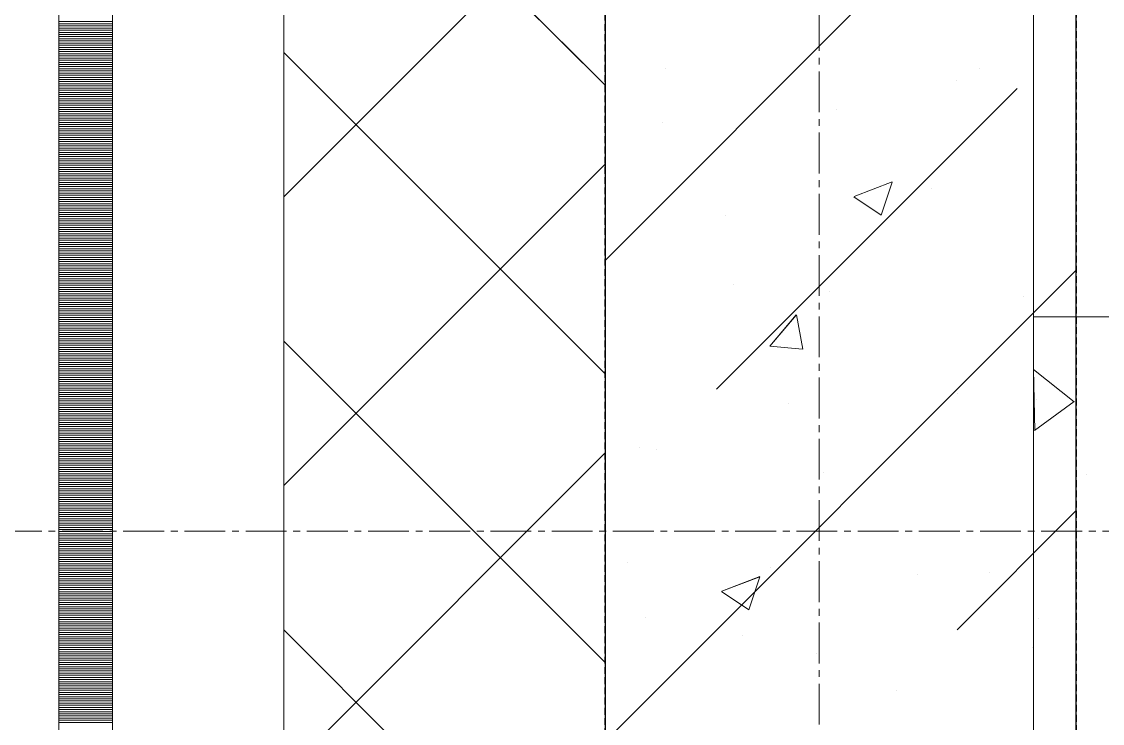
# Model space of a CAD drawing. Header units: millimetres. Extents: x 470010 to 1231400, y -134005 to 421770.
# Drawn here: x 672501 to 673006, y -39101 to -38773 of the extents above; entities that cross this region are included whole.
import ezdxf
from ezdxf.enums import TextEntityAlignment as Align

# ---------------------------------------------------------------- set-up
doc = ezdxf.new("R2010")
doc.units = ezdxf.units.MM
for name, pattern in [('CENTER2', [28.575, 19.05, -3.175, 3.175, -3.175]), ('DASHED', [19.05, 12.7, -6.35]), ('HIDDEN2', [4.7625, 3.175, -1.5875])]:
    doc.linetypes.add(name, pattern=pattern)
doc.layers.get('Defpoints').update_dxf_attribs({"color": 140})
doc.layers.add('АР_Делит', color=120, linetype='Continuous', lineweight=0, plot=False)
for name, color, linetype, lineweight in [('АР_Колонны', 70, 'Continuous', 30), ('АР_Стены ЖБ', 7, 'Continuous', 35), ('АР_Стены ПЕНОблок', 52, 'Continuous', 20), ('АР_Тонкая', 254, 'Continuous', 5), ('АР_Утеплитель', 31, 'Continuous', 0), ('АР_Штриховка', 8, 'Continuous', 0)]:
    doc.layers.add(name, color=color, linetype=linetype, lineweight=lineweight)
doc.layers.add('РД_Оси_100', color=7, linetype='Continuous', lineweight=0, true_color=0x525252)
doc.styles.add('style1', font='ARIALN.TTF')

# ---------------------------------------------------------------- blocks, each defined once
blk = doc.blocks.new('СОШ_2200_АР_ОСИ_М100_28.05.24')
at = {"layer": 'АР_Делит', "color": 251, "linetype": 'DASHED', "true_color": 0x636466}
blk.add_lwpolyline([(114955, 135155), (114955, -355), (93595.036, -355), (93595.036, 13855), (94145, 13855), (94145, 68320), (66055, 68320), (66055, 13857.73), (83455, 13857.73), (83455, -355), (45245, -355), (45245, 13145), (44695, 13145), (44695, 26755), (45245, 26755), (45245, 68320), (20455, 68320), (20455, 26755), (27955, 26755), (27955, 13145), (-355, 13145), (-355, 100855)], dxfattribs=at)
at = {"layer": 'РД_Оси_100', "color": 251, "linetype": 'CENTER2', "true_color": 0x636466}
for p, q in [((0, -6155), (0, 139938.679)), ((29555, 54600), (-5954.958, 54600))]:
    blk.add_line(p, q, dxfattribs=at)
blk = doc.blocks.new('A$C9108343f')
at = {"layer": 'АР_Колонны', "color": 18, "linetype": 'HIDDEN2', "lineweight": 25, "true_color": 0x000000}
for p, q in [((7054.96, 60755), (7054.96, 61955)), ((7274.96, 61955), (7274.96, 60755))]:
    blk.add_line(p, q, dxfattribs=at)
at = {"layer": 'АР_Колонны', "color": 18, "linetype": 'Continuous', "lineweight": 15, "true_color": 0x000000}
for p, q in [((7054.96, 61955), (7054.96, 60755)), ((7054.96, 61955), (7054.96, 60755)), ((7274.96, 60755), (7274.96, 61955)), ((7274.96, 60755), (7274.96, 61955))]:
    blk.add_line(p, q, dxfattribs=at)
at = {"layer": 'АР_Стены ЖБ', "color": 18, "linetype": 'Continuous', "lineweight": 30, "true_color": 0x000000}
for p, q in [((7054.96, 61955), (7054.96, 60755)), ((7274.96, 60755), (7274.96, 61955))]:
    blk.add_line(p, q, dxfattribs=at)
at = {"layer": 'АР_Стены ПЕНОблок', "color": 18, "linetype": 'Continuous', "lineweight": 20, "true_color": 0x000000}
for p, q in [((7054.96, 97555), (7054.96, 21355)), ((7254.96, 21355), (7254.96, 97555)), ((7254.96, 61455), (7254.96, 61255)), ((14844.96, 61455), (7254.96, 61455))]:
    blk.add_line(p, q, dxfattribs=at)
at = {"layer": 'АР_Тонкая', "color": 18, "linetype": 'Continuous', "lineweight": 5, "true_color": 0x000000}
for p, q in [((6799.96, 97555), (6799.96, 21355)), ((6824.96, 97555), (6824.96, 21355)), ((6824.96, 21355), (6824.96, 97555)), ((6904.96, 21355), (6904.96, 97555))]:
    blk.add_line(p, q, dxfattribs=at)
at = {"layer": 'АР_Утеплитель', "color": 18, "linetype": 'Continuous', "lineweight": 0, "true_color": 0x000000}
for p, q in [((6904.96, 97555), (6904.96, 21355)), ((7054.96, 21355), (7054.96, 97555))]:
    blk.add_line(p, q, dxfattribs=at)
at = {"layer": 'АР_Штриховка', "color": 18, "linetype": 'Continuous', "lineweight": 0, "true_color": 0x000000}
for p, q in [((7054.96, 61563.07), (6904.96, 61713.07)), ((6904.96, 61510.94), (7054.96, 61660.94)), ((6799.96, 61592.75), (6824.96, 61592.75)), ((6799.96, 61591.75), (6824.96, 61591.75)), ((6799.96, 61590.75), (6824.96, 61590.75)), ((6799.96, 61589.75), (6824.96, 61589.75)), ((6799.96, 61588.75), (6824.96, 61588.75)), ((6799.96, 61587.75), (6824.96, 61587.75)), ((6799.96, 61586.75), (6824.96, 61586.75)), ((6799.96, 61585.75), (6824.96, 61585.75)), ((6799.96, 61584.75), (6824.96, 61584.75)), ((6799.96, 61583.75), (6824.96, 61583.75)), ((6799.96, 61582.75), (6824.96, 61582.75)), ((6799.96, 61581.75), (6824.96, 61581.75)), ((6799.96, 61580.75), (6824.96, 61580.75)), ((6799.96, 61579.75), (6824.96, 61579.75)), ((6799.96, 61578.75), (6824.96, 61578.75)), ((6799.96, 61577.75), (6824.96, 61577.75)), ((6799.96, 61576.75), (6824.96, 61576.75)), ((6799.96, 61575.75), (6824.96, 61575.75)), ((7054.96, 61428.37), (6904.96, 61578.37)), ((6799.96, 61574.75), (6824.96, 61574.75)), ((6799.96, 61573.75), (6824.96, 61573.75)), ((6799.96, 61572.75), (6824.96, 61572.75)), ((6799.96, 61571.75), (6824.96, 61571.75)), ((6799.96, 61570.75), (6824.96, 61570.75)), ((7083.36, 61570.97), (7083.36, 61570.97)), ((7229.84, 61571), (7229.84, 61571)), ((6799.96, 61569.75), (6824.96, 61569.75)), ((6799.96, 61568.75), (6824.96, 61568.75)), ((6799.96, 61567.75), (6824.96, 61567.75)), ((6799.96, 61566.75), (6824.96, 61566.75)), ((6799.96, 61565.75), (6824.96, 61565.75)), ((7218.95, 61565.24), (7218.95, 61565.24)), ((6799.96, 61564.75), (6824.96, 61564.75)), ((6799.96, 61563.75), (6824.96, 61563.75)), ((6799.96, 61562.75), (6824.96, 61562.75)), ((6799.96, 61561.75), (6824.96, 61561.75)), ((6799.96, 61560.75), (6824.96, 61560.75)), ((6799.96, 61559.75), (6824.96, 61559.75)), ((6799.96, 61558.75), (6824.96, 61558.75)), ((6799.96, 61557.75), (6824.96, 61557.75)), ((6799.96, 61556.75), (6824.96, 61556.75)), ((6799.96, 61555.75), (6824.96, 61555.75)), ((6799.96, 61554.75), (6824.96, 61554.75)), ((6799.96, 61553.75), (6824.96, 61553.75)), ((6799.96, 61552.75), (6824.96, 61552.75)), ((6799.96, 61551.75), (6824.96, 61551.75)), ((6799.96, 61550.75), (6824.96, 61550.75)), ((7163.07, 61551.57), (7163.07, 61551.57)), ((6799.96, 61549.75), (6824.96, 61549.75)), ((6799.96, 61548.75), (6824.96, 61548.75)), ((6799.96, 61547.75), (6824.96, 61547.75)), ((6799.96, 61546.75), (6824.96, 61546.75)), ((6799.96, 61545.75), (6824.96, 61545.75)), ((7081.71, 61545.57), (7081.71, 61545.57)), ((6799.96, 61544.75), (6824.96, 61544.75)), ((6799.96, 61543.75), (6824.96, 61543.75)), ((6799.96, 61542.75), (6824.96, 61542.75)), ((6799.96, 61541.75), (6824.96, 61541.75)), ((6799.96, 61540.75), (6824.96, 61540.75)), ((6799.96, 61539.75), (6824.96, 61539.75)), ((6799.96, 61538.75), (6824.96, 61538.75)), ((6799.96, 61537.75), (6824.96, 61537.75)), ((6799.96, 61536.75), (6824.96, 61536.75)), ((6799.96, 61535.75), (6824.96, 61535.75)), ((6799.96, 61534.75), (6824.96, 61534.75)), ((6799.96, 61533.75), (6824.96, 61533.75)), ((6799.96, 61532.75), (6824.96, 61532.75)), ((6799.96, 61531.75), (6824.96, 61531.75)), ((6799.96, 61530.75), (6824.96, 61530.75)), ((6799.96, 61529.75), (6824.96, 61529.75)), ((6799.96, 61528.75), (6824.96, 61528.75)), ((6799.96, 61527.75), (6824.96, 61527.75)), ((6799.96, 61526.75), (6824.96, 61526.75)), ((6799.96, 61525.75), (6824.96, 61525.75)), ((6904.96, 61376.23), (7054.96, 61526.23)), ((6799.96, 61524.75), (6824.96, 61524.75)), ((6799.96, 61523.75), (6824.96, 61523.75)), ((6799.96, 61522.75), (6824.96, 61522.75)), ((6799.96, 61521.75), (6824.96, 61521.75)), ((6799.96, 61520.75), (6824.96, 61520.75)), ((6799.96, 61519.75), (6824.96, 61519.75)), ((6799.96, 61518.75), (6824.96, 61518.75)), ((6799.96, 61517.75), (6824.96, 61517.75)), ((6799.96, 61516.75), (6824.96, 61516.75)), ((6799.96, 61515.75), (6824.96, 61515.75)), ((7171.26, 61511.11), (7189.05, 61517.94)), ((7183.85, 61502.44), (7189, 61517.79)), ((7207.56, 61514.89), (7207.56, 61514.89)), ((6799.96, 61514.75), (6824.96, 61514.75)), ((6799.96, 61513.75), (6824.96, 61513.75)), ((6799.96, 61512.75), (6824.96, 61512.75)), ((6799.96, 61511.75), (6824.96, 61511.75)), ((6799.96, 61510.75), (6824.96, 61510.75)), ((6799.96, 61509.75), (6824.96, 61509.75)), ((7171.2, 61510.96), (7183.83, 61502.44)), ((6799.96, 61508.75), (6824.96, 61508.75)), ((6799.96, 61507.75), (6824.96, 61507.75)), ((6799.96, 61506.75), (6824.96, 61506.75)), ((6799.96, 61505.75), (6824.96, 61505.75)), ((6799.96, 61504.75), (6824.96, 61504.75)), ((6799.96, 61503.75), (6824.96, 61503.75)), ((6799.96, 61502.75), (6824.96, 61502.75)), ((6799.96, 61501.75), (6824.96, 61501.75)), ((6799.96, 61500.75), (6824.96, 61500.75)), ((6799.96, 61499.75), (6824.96, 61499.75)), ((7111.36, 61502.22), (7111.36, 61502.22)), ((6799.96, 61498.75), (6824.96, 61498.75)), ((6799.96, 61497.75), (6824.96, 61497.75)), ((6799.96, 61496.75), (6824.96, 61496.75)), ((6799.96, 61495.75), (6824.96, 61495.75)), ((6799.96, 61494.75), (6824.96, 61494.75)), ((6799.96, 61493.75), (6824.96, 61493.75)), ((6799.96, 61492.75), (6824.96, 61492.75)), ((6799.96, 61491.75), (6824.96, 61491.75)), ((6799.96, 61490.75), (6824.96, 61490.75)), ((6799.96, 61489.75), (6824.96, 61489.75)), ((6799.96, 61488.75), (6824.96, 61488.75)), ((6799.96, 61487.75), (6824.96, 61487.75)), ((6799.96, 61486.75), (6824.96, 61486.75)), ((6799.96, 61485.75), (6824.96, 61485.75)), ((6799.96, 61484.75), (6824.96, 61484.75)), ((6799.96, 61483.75), (6824.96, 61483.75)), ((6799.96, 61482.75), (6824.96, 61482.75)), ((6799.96, 61481.75), (6824.96, 61481.75)), ((6799.96, 61480.75), (6824.96, 61480.75)), ((6799.96, 61479.75), (6824.96, 61479.75)), ((6799.96, 61478.75), (6824.96, 61478.75)), ((6799.96, 61477.75), (6824.96, 61477.75)), ((6799.96, 61476.75), (6824.96, 61476.75)), ((6799.96, 61475.75), (6824.96, 61475.75)), ((6799.96, 61474.75), (6824.96, 61474.75)), ((6799.96, 61473.75), (6824.96, 61473.75)), ((6799.96, 61472.75), (6824.96, 61472.75)), ((6799.96, 61471.75), (6824.96, 61471.75)), ((6799.96, 61470.75), (6824.96, 61470.75)), ((6799.96, 61469.75), (6824.96, 61469.75)), ((7114.86, 61470.25), (7114.86, 61470.25)), ((6799.96, 61468.75), (6824.96, 61468.75)), ((6799.96, 61467.75), (6824.96, 61467.75)), ((6799.96, 61466.75), (6824.96, 61466.75)), ((6799.96, 61465.75), (6824.96, 61465.75)), ((6799.96, 61464.75), (6824.96, 61464.75)), ((7159.98, 61467.02), (7159.98, 61467.02)), ((7250.45, 61464.52), (7250.45, 61464.52)), ((6799.96, 61463.75), (6824.96, 61463.75)), ((6799.96, 61462.75), (6824.96, 61462.75)), ((6799.96, 61461.75), (6824.96, 61461.75)), ((6799.96, 61460.75), (6824.96, 61460.75)), ((6799.96, 61459.75), (6824.96, 61459.75)), ((6799.96, 61458.75), (6824.96, 61458.75)), ((6799.96, 61457.75), (6824.96, 61457.75)), ((6799.96, 61456.75), (6824.96, 61456.75)), ((6799.96, 61455.75), (6824.96, 61455.75)), ((6799.96, 61454.75), (6824.96, 61454.75)), ((7131.95, 61441.26), (7144.2, 61455.85)), ((7147.35, 61439.97), (7144.42, 61455.89)), ((6799.96, 61453.75), (6824.96, 61453.75)), ((6799.96, 61452.75), (6824.96, 61452.75)), ((6799.96, 61451.75), (6824.96, 61451.75)), ((6799.96, 61450.75), (6824.96, 61450.75)), ((6799.96, 61449.75), (6824.96, 61449.75)), ((6799.96, 61448.75), (6824.96, 61448.75)), ((6799.96, 61447.75), (6824.96, 61447.75)), ((6799.96, 61446.75), (6824.96, 61446.75)), ((6799.96, 61445.75), (6824.96, 61445.75)), ((6799.96, 61444.75), (6824.96, 61444.75)), ((6799.96, 61443.75), (6824.96, 61443.75)), ((6799.96, 61442.75), (6824.96, 61442.75)), ((6799.96, 61441.75), (6824.96, 61441.75)), ((6799.96, 61440.75), (6824.96, 61440.75)), ((6799.96, 61439.75), (6824.96, 61439.75)), ((7054.96, 61293.67), (6904.96, 61443.67)), ((7131.95, 61441.26), (7147.13, 61439.93)), ((6799.96, 61438.75), (6824.96, 61438.75)), ((6799.96, 61437.75), (6824.96, 61437.75)), ((6799.96, 61436.75), (6824.96, 61436.75)), ((6799.96, 61435.75), (6824.96, 61435.75)), ((6799.96, 61434.75), (6824.96, 61434.75)), ((6799.96, 61433.75), (6824.96, 61433.75)), ((6799.96, 61432.75), (6824.96, 61432.75)), ((6799.96, 61431.75), (6824.96, 61431.75)), ((6799.96, 61430.75), (6824.96, 61430.75)), ((6799.96, 61429.75), (6824.96, 61429.75)), ((7274.01, 61415.33), (7254.97, 61430.4)), ((7255.6, 61401.89), (7255.01, 61430.45)), ((6799.96, 61428.75), (6824.96, 61428.75)), ((6799.96, 61427.75), (6824.96, 61427.75)), ((6799.96, 61426.75), (6824.96, 61426.75)), ((6799.96, 61425.75), (6824.96, 61425.75)), ((6799.96, 61424.75), (6824.96, 61424.75)), ((6799.96, 61423.75), (6824.96, 61423.75)), ((6799.96, 61422.75), (6824.96, 61422.75)), ((6799.96, 61421.75), (6824.96, 61421.75)), ((6799.96, 61420.75), (6824.96, 61420.75)), ((6799.96, 61419.75), (6824.96, 61419.75)), ((7219.35, 61419.45), (7219.35, 61419.45)), ((6799.96, 61418.75), (6824.96, 61418.75)), ((6799.96, 61417.75), (6824.96, 61417.75)), ((6799.96, 61416.75), (6824.96, 61416.75)), ((6799.96, 61415.75), (6824.96, 61415.75)), ((6799.96, 61414.75), (6824.96, 61414.75)), ((7140.74, 61414.71), (7140.74, 61414.71)), ((7255.5, 61401.92), (7273.95, 61415.42)), ((7256.54, 61416.22), (7256.54, 61416.22)), ((6799.96, 61413.75), (6824.96, 61413.75)), ((6799.96, 61412.75), (6824.96, 61412.75)), ((6799.96, 61411.75), (6824.96, 61411.75)), ((6799.96, 61410.75), (6824.96, 61410.75)), ((6799.96, 61409.75), (6824.96, 61409.75)), ((6799.96, 61408.75), (6824.96, 61408.75)), ((6799.96, 61407.75), (6824.96, 61407.75)), ((6799.96, 61406.75), (6824.96, 61406.75)), ((6799.96, 61405.75), (6824.96, 61405.75)), ((6799.96, 61404.75), (6824.96, 61404.75)), ((6799.96, 61403.75), (6824.96, 61403.75)), ((6799.96, 61402.75), (6824.96, 61402.75)), ((6799.96, 61401.75), (6824.96, 61401.75)), ((6799.96, 61400.75), (6824.96, 61400.75)), ((6799.96, 61399.75), (6824.96, 61399.75)), ((6799.96, 61398.75), (6824.96, 61398.75)), ((6799.96, 61397.75), (6824.96, 61397.75)), ((6799.96, 61396.75), (6824.96, 61396.75)), ((6799.96, 61395.75), (6824.96, 61395.75)), ((6799.96, 61394.75), (6824.96, 61394.75)), ((6799.96, 61393.75), (6824.96, 61393.75)), ((7071.22, 61394.02), (7071.22, 61394.02)), ((6799.96, 61392.75), (6824.96, 61392.75)), ((6799.96, 61391.75), (6824.96, 61391.75)), ((6799.96, 61390.75), (6824.96, 61390.75)), ((6799.96, 61389.75), (6824.96, 61389.75)), ((6799.96, 61388.75), (6824.96, 61388.75)), ((6904.96, 61241.53), (7054.96, 61391.53)), ((6799.96, 61387.75), (6824.96, 61387.75)), ((6799.96, 61386.75), (6824.96, 61386.75)), ((6799.96, 61385.75), (6824.96, 61385.75)), ((6799.96, 61384.75), (6824.96, 61384.75)), ((6799.96, 61383.75), (6824.96, 61383.75)), ((6799.96, 61382.75), (6824.96, 61382.75)), ((6799.96, 61381.75), (6824.96, 61381.75)), ((6799.96, 61380.75), (6824.96, 61380.75)), ((6799.96, 61379.75), (6824.96, 61379.75)), ((6799.96, 61378.75), (6824.96, 61378.75)), ((7156.89, 61382.46), (7156.89, 61382.46)), ((7279.78, 61381.38), (7279.78, 61381.38)), ((6799.96, 61377.75), (6824.96, 61377.75)), ((6799.96, 61376.75), (6824.96, 61376.75)), ((6799.96, 61375.75), (6824.96, 61375.75)), ((6799.96, 61374.75), (6824.96, 61374.75)), ((6799.96, 61373.75), (6824.96, 61373.75)), ((6799.96, 61372.75), (6824.96, 61372.75)), ((6799.96, 61371.75), (6824.96, 61371.75)), ((6799.96, 61370.75), (6824.96, 61370.75)), ((6799.96, 61369.75), (6824.96, 61369.75)), ((6799.96, 61368.75), (6824.96, 61368.75)), ((6799.96, 61367.75), (6824.96, 61367.75)), ((6799.96, 61366.75), (6824.96, 61366.75)), ((6799.96, 61365.75), (6824.96, 61365.75)), ((6799.96, 61364.75), (6824.96, 61364.75)), ((6799.96, 61363.75), (6824.96, 61363.75)), ((6799.96, 61362.75), (6824.96, 61362.75)), ((6799.96, 61361.75), (6824.96, 61361.75)), ((6799.96, 61360.75), (6824.96, 61360.75)), ((6799.96, 61359.75), (6824.96, 61359.75)), ((6799.96, 61358.75), (6824.96, 61358.75)), ((6799.96, 61357.75), (6824.96, 61357.75)), ((6799.96, 61356.75), (6824.96, 61356.75)), ((6799.96, 61355.75), (6824.96, 61355.75)), ((6799.96, 61354.75), (6824.96, 61354.75)), ((6799.96, 61353.75), (6824.96, 61353.75)), ((6799.96, 61352.75), (6824.96, 61352.75)), ((6799.96, 61351.75), (6824.96, 61351.75)), ((6799.96, 61350.75), (6824.96, 61350.75)), ((6799.96, 61349.75), (6824.96, 61349.75)), ((6799.96, 61348.75), (6824.96, 61348.75)), ((6799.96, 61347.75), (6824.96, 61347.75)), ((6799.96, 61346.75), (6824.96, 61346.75)), ((6799.96, 61345.75), (6824.96, 61345.75)), ((6799.96, 61344.75), (6824.96, 61344.75)), ((6799.96, 61343.75), (6824.96, 61343.75)), ((6799.96, 61342.75), (6824.96, 61342.75)), ((6799.96, 61341.75), (6824.96, 61341.75)), ((6799.96, 61340.75), (6824.96, 61340.75)), ((6799.96, 61339.75), (6824.96, 61339.75)), ((6799.96, 61338.75), (6824.96, 61338.75)), ((7065.4, 61340.45), (7065.4, 61340.45)), ((7132.08, 61338.25), (7132.08, 61338.25)), ((6799.96, 61337.75), (6824.96, 61337.75)), ((6799.96, 61336.75), (6824.96, 61336.75)), ((6799.96, 61335.75), (6824.96, 61335.75)), ((6799.96, 61334.75), (6824.96, 61334.75)), ((6799.96, 61333.75), (6824.96, 61333.75)), ((7109.46, 61326.92), (7127.25, 61333.75)), ((7122.04, 61318.25), (7127.19, 61333.6)), ((7200.99, 61334.73), (7200.99, 61334.73)), ((7234.33, 61335.64), (7234.33, 61335.64)), ((6799.96, 61332.75), (6824.96, 61332.75)), ((6799.96, 61331.75), (6824.96, 61331.75)), ((6799.96, 61330.75), (6824.96, 61330.75)), ((6799.96, 61329.75), (6824.96, 61329.75)), ((6799.96, 61328.75), (6824.96, 61328.75)), ((6799.96, 61327.75), (6824.96, 61327.75)), ((6799.96, 61326.75), (6824.96, 61326.75)), ((6799.96, 61325.75), (6824.96, 61325.75)), ((6799.96, 61324.75), (6824.96, 61324.75)), ((6799.96, 61323.75), (6824.96, 61323.75)), ((7109.4, 61326.78), (7122.03, 61318.25)), ((6799.96, 61322.75), (6824.96, 61322.75)), ((6799.96, 61321.75), (6824.96, 61321.75)), ((6799.96, 61320.75), (6824.96, 61320.75)), ((6799.96, 61319.75), (6824.96, 61319.75)), ((6799.96, 61318.75), (6824.96, 61318.75)), ((6799.96, 61317.75), (6824.96, 61317.75)), ((6799.96, 61316.75), (6824.96, 61316.75)), ((6799.96, 61315.75), (6824.96, 61315.75)), ((6799.96, 61314.75), (6824.96, 61314.75)), ((6799.96, 61313.75), (6824.96, 61313.75)), ((7073.92, 61314.53), (7073.92, 61314.53)), ((7257.23, 61314.44), (7257.23, 61314.44)), ((6799.96, 61312.75), (6824.96, 61312.75)), ((6799.96, 61311.75), (6824.96, 61311.75)), ((6799.96, 61310.75), (6824.96, 61310.75)), ((6799.96, 61309.75), (6824.96, 61309.75)), ((6799.96, 61308.75), (6824.96, 61308.75)), ((7054.96, 61158.96), (6904.96, 61308.96)), ((6799.96, 61307.75), (6824.96, 61307.75)), ((6799.96, 61306.75), (6824.96, 61306.75)), ((6799.96, 61305.75), (6824.96, 61305.75)), ((6799.96, 61304.75), (6824.96, 61304.75)), ((6799.96, 61303.75), (6824.96, 61303.75)), ((7118.95, 61306.34), (7118.95, 61306.34)), ((6799.96, 61302.75), (6824.96, 61302.75)), ((6799.96, 61301.75), (6824.96, 61301.75)), ((6799.96, 61300.75), (6824.96, 61300.75)), ((6799.96, 61299.75), (6824.96, 61299.75)), ((6799.96, 61298.75), (6824.96, 61298.75)), ((7153.8, 61297.91), (7153.8, 61297.91)), ((7254.54, 61300.61), (7254.54, 61300.61)), ((6799.96, 61297.75), (6824.96, 61297.75)), ((6799.96, 61296.75), (6824.96, 61296.75)), ((6799.96, 61295.75), (6824.96, 61295.75)), ((6799.96, 61294.75), (6824.96, 61294.75)), ((6799.96, 61293.75), (6824.96, 61293.75)), ((6799.96, 61292.75), (6824.96, 61292.75)), ((6799.96, 61291.75), (6824.96, 61291.75)), ((6799.96, 61290.75), (6824.96, 61290.75)), ((6799.96, 61289.75), (6824.96, 61289.75)), ((6799.96, 61288.75), (6824.96, 61288.75)), ((6799.96, 61287.75), (6824.96, 61287.75)), ((6799.96, 61286.75), (6824.96, 61286.75)), ((6799.96, 61285.75), (6824.96, 61285.75)), ((6799.96, 61284.75), (6824.96, 61284.75)), ((6799.96, 61283.75), (6824.96, 61283.75)), ((6799.96, 61282.75), (6824.96, 61282.75)), ((6799.96, 61281.75), (6824.96, 61281.75)), ((6799.96, 61280.75), (6824.96, 61280.75)), ((6799.96, 61279.75), (6824.96, 61279.75)), ((6799.96, 61278.75), (6824.96, 61278.75)), ((6799.96, 61277.75), (6824.96, 61277.75)), ((6799.96, 61276.75), (6824.96, 61276.75)), ((6799.96, 61275.75), (6824.96, 61275.75)), ((6799.96, 61274.75), (6824.96, 61274.75)), ((6799.96, 61273.75), (6824.96, 61273.75)), ((6799.96, 61272.75), (6824.96, 61272.75)), ((6799.96, 61271.75), (6824.96, 61271.75)), ((6799.96, 61270.75), (6824.96, 61270.75)), ((6799.96, 61269.75), (6824.96, 61269.75)), ((6799.96, 61268.75), (6824.96, 61268.75)), ((6799.96, 61267.75), (6824.96, 61267.75)), ((6799.96, 61266.75), (6824.96, 61266.75)), ((6799.96, 61265.75), (6824.96, 61265.75))]:
    blk.add_line(p, q, dxfattribs=at)
at = {"layer": 'АР_Штриховка', "color": 18, "linetype": 'Continuous', "lineweight": 5, "true_color": 0x000000}
for p, q in [((7054.96, 61481.33), (7274.96, 61701.33)), ((7107.05, 61421.18), (7247.37, 61561.49)), ((7054.96, 61256.83), (7274.96, 61476.83)), ((7078.99, 61393.11), (7078.99, 61393.11)), ((7219.31, 61308.92), (7274.96, 61364.57)), ((7191.24, 61280.86), (7191.24, 61280.86))]:
    blk.add_line(p, q, dxfattribs=at)
at = {"layer": 'РД_Оси_100'}
blk.add_blockref('СОШ_2200_АР_ОСИ_М100_28.05.24', (7154.96, 6755), dxfattribs=at)
at = {"layer": 'Defpoints', "color": 18, "true_color": 0x000000, "style": 'style1'}
for p in [(143949.34, 316089.12), (143974.98, 281639.5), (143890.4, 273244.71), (143839.99, 264276.81), (143967.75, 254892.38), (12251.96, 104178.14), (12382.58, 96023.14)]:
    blk.add_attdef('АР-ПОМЕЩЕНИЕ:НАИМЕНОВАНИЕ', text='', height=100, dxfattribs=at).set_placement(p, align=Align.MIDDLE)
at = {"layer": 'Defpoints', "color": 18, "true_color": 0x000000, "style": 'style1', "flags": 8}
for p in [(143951.3, 279099.09), (143848.34, 269251.11), (143875.33, 260094.25), (144049.74, 250824.7), (163419.28, 238153.36), (155897.46, 237965.97), (183037.2, 237965.97), (143342.94, 237876.19)]:
    blk.add_attdef('АР-ПОМЕЩЕНИЕ:НАИМЕНОВАНИЕ', text='', height=100, dxfattribs=at).set_placement(p, align=Align.MIDDLE)

msp = doc.modelspace()

# ---------------------------------------------------------------- linework, layer by layer
at = {"layer": 'АР_Колонны', "color": 18, "linetype": 'HIDDEN2', "lineweight": 25, "true_color": 0x000000}
for p, q in [((672773.57, -39611.242), (672773.57, -38411.242)), ((672993.57, -38411.242), (672993.57, -39611.242))]:
    msp.add_line(p, q, dxfattribs=at)
at = {"layer": 'АР_Колонны', "color": 18, "linetype": 'Continuous', "lineweight": 15, "true_color": 0x000000}
for p, q in [((672773.57, -38411.242), (672773.57, -39611.242)), ((672773.57, -38411.242), (672773.57, -39611.242)), ((672993.57, -39611.242), (672993.57, -38411.242)), ((672993.57, -39611.242), (672993.57, -38411.242))]:
    msp.add_line(p, q, dxfattribs=at)
at = {"layer": 'АР_Стены ЖБ', "color": 18, "linetype": 'Continuous', "lineweight": 30, "true_color": 0x000000}
for p, q in [((672773.57, -38411.242), (672773.57, -39611.242)), ((672993.57, -39611.242), (672993.57, -38411.242))]:
    msp.add_line(p, q, dxfattribs=at)
at = {"layer": 'АР_Стены ПЕНОблок', "color": 18, "linetype": 'Continuous', "lineweight": 20, "true_color": 0x000000}
for p, q in [((672773.57, -2811.242), (672773.57, -79011.242)), ((672973.57, -79011.242), (672973.57, -2811.242)), ((672973.57, -38911.242), (672973.57, -39111.242)), ((680563.57, -38911.242), (672973.57, -38911.242))]:
    msp.add_line(p, q, dxfattribs=at)
at = {"layer": 'АР_Тонкая', "color": 18, "linetype": 'Continuous', "lineweight": 5, "true_color": 0x000000}
for p, q in [((672518.57, -2811.242), (672518.57, -79011.242)), ((672543.57, -2811.242), (672543.57, -79011.242)), ((672543.57, -79011.242), (672543.57, -2811.242)), ((672623.57, -79011.242), (672623.57, -2811.242))]:
    msp.add_line(p, q, dxfattribs=at)
at = {"layer": 'АР_Утеплитель', "color": 18, "linetype": 'Continuous', "lineweight": 0, "true_color": 0x000000}
for p, q in [((672623.57, -2811.242), (672623.57, -79011.242)), ((672773.57, -79011.242), (672773.57, -2811.242))]:
    msp.add_line(p, q, dxfattribs=at)
at = {"layer": 'АР_Штриховка', "color": 18, "linetype": 'Continuous', "lineweight": 0, "true_color": 0x000000}
for p, q in [((672773.57, -38803.167), (672623.57, -38653.167)), ((672623.57, -38855.304), (672773.57, -38705.304)), ((672518.57, -38774.492), (672543.57, -38774.492)), ((672518.57, -38775.492), (672543.57, -38775.492)), ((672518.57, -38776.492), (672543.57, -38776.492)), ((672518.57, -38777.492), (672543.57, -38777.492)), ((672518.57, -38778.492), (672543.57, -38778.492)), ((672518.57, -38779.492), (672543.57, -38779.492)), ((672518.57, -38780.492), (672543.57, -38780.492)), ((672518.57, -38781.492), (672543.57, -38781.492)), ((672518.57, -38782.492), (672543.57, -38782.492)), ((672518.57, -38783.492), (672543.57, -38783.492)), ((672518.57, -38784.492), (672543.57, -38784.492)), ((672518.57, -38785.492), (672543.57, -38785.492)), ((672518.57, -38786.492), (672543.57, -38786.492)), ((672518.57, -38787.492), (672543.57, -38787.492)), ((672518.57, -38788.492), (672543.57, -38788.492)), ((672518.57, -38789.492), (672543.57, -38789.492)), ((672518.57, -38790.492), (672543.57, -38790.492)), ((672773.57, -38937.871), (672623.57, -38787.871)), ((672518.57, -38791.492), (672543.57, -38791.492)), ((672518.57, -38792.492), (672543.57, -38792.492)), ((672518.57, -38793.492), (672543.57, -38793.492)), ((672518.57, -38794.492), (672543.57, -38794.492)), ((672518.57, -38795.492), (672543.57, -38795.492)), ((672518.57, -38796.492), (672543.57, -38796.492)), ((672518.57, -38797.492), (672543.57, -38797.492)), ((672518.57, -38798.492), (672543.57, -38798.492)), ((672518.57, -38799.492), (672543.57, -38799.492)), ((672518.57, -38800.492), (672543.57, -38800.492)), ((672518.57, -38801.492), (672543.57, -38801.492)), ((672518.57, -38802.492), (672543.57, -38802.492)), ((672518.57, -38803.492), (672543.57, -38803.492)), ((672518.57, -38804.492), (672543.57, -38804.492)), ((672518.57, -38805.492), (672543.57, -38805.492)), ((672518.57, -38806.492), (672543.57, -38806.492)), ((672518.57, -38807.492), (672543.57, -38807.492)), ((672518.57, -38808.492), (672543.57, -38808.492)), ((672518.57, -38809.492), (672543.57, -38809.492)), ((672518.57, -38810.492), (672543.57, -38810.492)), ((672518.57, -38811.492), (672543.57, -38811.492)), ((672518.57, -38812.492), (672543.57, -38812.492)), ((672518.57, -38813.492), (672543.57, -38813.492)), ((672518.57, -38814.492), (672543.57, -38814.492)), ((672518.57, -38815.492), (672543.57, -38815.492)), ((672518.57, -38816.492), (672543.57, -38816.492)), ((672518.57, -38817.492), (672543.57, -38817.492)), ((672518.57, -38818.492), (672543.57, -38818.492)), ((672518.57, -38819.492), (672543.57, -38819.492)), ((672518.57, -38820.492), (672543.57, -38820.492)), ((672518.57, -38821.492), (672543.57, -38821.492)), ((672518.57, -38822.492), (672543.57, -38822.492)), ((672518.57, -38823.492), (672543.57, -38823.492)), ((672518.57, -38824.492), (672543.57, -38824.492)), ((672518.57, -38825.492), (672543.57, -38825.492)), ((672518.57, -38826.492), (672543.57, -38826.492)), ((672518.57, -38827.492), (672543.57, -38827.492)), ((672518.57, -38828.492), (672543.57, -38828.492)), ((672518.57, -38829.492), (672543.57, -38829.492)), ((672518.57, -38830.492), (672543.57, -38830.492)), ((672518.57, -38831.492), (672543.57, -38831.492)), ((672518.57, -38832.492), (672543.57, -38832.492)), ((672518.57, -38833.492), (672543.57, -38833.492)), ((672518.57, -38834.492), (672543.57, -38834.492)), ((672518.57, -38835.492), (672543.57, -38835.492)), ((672518.57, -38836.492), (672543.57, -38836.492)), ((672518.57, -38837.492), (672543.57, -38837.492)), ((672518.57, -38838.492), (672543.57, -38838.492)), ((672518.57, -38839.492), (672543.57, -38839.492)), ((672518.57, -38840.492), (672543.57, -38840.492)), ((672518.57, -38841.492), (672543.57, -38841.492)), ((672623.57, -38990.008), (672773.57, -38840.008)), ((672518.57, -38842.492), (672543.57, -38842.492)), ((672518.57, -38843.492), (672543.57, -38843.492)), ((672518.57, -38844.492), (672543.57, -38844.492)), ((672518.57, -38845.492), (672543.57, -38845.492)), ((672518.57, -38846.492), (672543.57, -38846.492)), ((672518.57, -38847.492), (672543.57, -38847.492)), ((672518.57, -38848.492), (672543.57, -38848.492)), ((672518.57, -38849.492), (672543.57, -38849.492)), ((672518.57, -38850.492), (672543.57, -38850.492)), ((672518.57, -38851.492), (672543.57, -38851.492)), ((672889.876, -38855.133), (672907.661, -38848.306)), ((672902.459, -38863.804), (672907.609, -38848.455)), ((672518.57, -38852.492), (672543.57, -38852.492)), ((672518.57, -38853.492), (672543.57, -38853.492)), ((672518.57, -38854.492), (672543.57, -38854.492)), ((672518.57, -38855.492), (672543.57, -38855.492)), ((672518.57, -38856.492), (672543.57, -38856.492)), ((672889.811, -38855.277), (672902.445, -38863.799)), ((672518.57, -38857.492), (672543.57, -38857.492)), ((672518.57, -38858.492), (672543.57, -38858.492)), ((672518.57, -38859.492), (672543.57, -38859.492)), ((672518.57, -38860.492), (672543.57, -38860.492)), ((672518.57, -38861.492), (672543.57, -38861.492)), ((672518.57, -38862.492), (672543.57, -38862.492)), ((672518.57, -38863.492), (672543.57, -38863.492)), ((672518.57, -38864.492), (672543.57, -38864.492)), ((672518.57, -38865.492), (672543.57, -38865.492)), ((672518.57, -38866.492), (672543.57, -38866.492)), ((672518.57, -38867.492), (672543.57, -38867.492)), ((672518.57, -38868.492), (672543.57, -38868.492)), ((672518.57, -38869.492), (672543.57, -38869.492)), ((672518.57, -38870.492), (672543.57, -38870.492)), ((672518.57, -38871.492), (672543.57, -38871.492)), ((672518.57, -38872.492), (672543.57, -38872.492)), ((672518.57, -38873.492), (672543.57, -38873.492)), ((672518.57, -38874.492), (672543.57, -38874.492)), ((672518.57, -38875.492), (672543.57, -38875.492)), ((672518.57, -38876.492), (672543.57, -38876.492)), ((672518.57, -38877.492), (672543.57, -38877.492)), ((672518.57, -38878.492), (672543.57, -38878.492)), ((672518.57, -38879.492), (672543.57, -38879.492)), ((672518.57, -38880.492), (672543.57, -38880.492)), ((672518.57, -38881.492), (672543.57, -38881.492)), ((672518.57, -38882.492), (672543.57, -38882.492)), ((672518.57, -38883.492), (672543.57, -38883.492)), ((672518.57, -38884.492), (672543.57, -38884.492)), ((672518.57, -38885.492), (672543.57, -38885.492)), ((672518.57, -38886.492), (672543.57, -38886.492)), ((672518.57, -38887.492), (672543.57, -38887.492)), ((672518.57, -38888.492), (672543.57, -38888.492)), ((672518.57, -38889.492), (672543.57, -38889.492)), ((672518.57, -38890.492), (672543.57, -38890.492)), ((672518.57, -38891.492), (672543.57, -38891.492)), ((672518.57, -38892.492), (672543.57, -38892.492)), ((672518.57, -38893.492), (672543.57, -38893.492)), ((672518.57, -38894.492), (672543.57, -38894.492)), ((672518.57, -38895.492), (672543.57, -38895.492)), ((672518.57, -38896.492), (672543.57, -38896.492)), ((672518.57, -38897.492), (672543.57, -38897.492)), ((672518.57, -38898.492), (672543.57, -38898.492)), ((672518.57, -38899.492), (672543.57, -38899.492)), ((672518.57, -38900.492), (672543.57, -38900.492)), ((672518.57, -38901.492), (672543.57, -38901.492)), ((672518.57, -38902.492), (672543.57, -38902.492)), ((672518.57, -38903.492), (672543.57, -38903.492)), ((672518.57, -38904.492), (672543.57, -38904.492)), ((672518.57, -38905.492), (672543.57, -38905.492)), ((672518.57, -38906.492), (672543.57, -38906.492)), ((672518.57, -38907.492), (672543.57, -38907.492)), ((672518.57, -38908.492), (672543.57, -38908.492)), ((672518.57, -38909.492), (672543.57, -38909.492)), ((672518.57, -38910.492), (672543.57, -38910.492)), ((672518.57, -38911.492), (672543.57, -38911.492)), ((672850.563, -38924.981), (672862.808, -38910.388)), ((672865.966, -38926.273), (672863.029, -38910.351)), ((672518.57, -38912.492), (672543.57, -38912.492)), ((672518.57, -38913.492), (672543.57, -38913.492)), ((672518.57, -38914.492), (672543.57, -38914.492)), ((672518.57, -38915.492), (672543.57, -38915.492)), ((672518.57, -38916.492), (672543.57, -38916.492)), ((672518.57, -38917.492), (672543.57, -38917.492)), ((672518.57, -38918.492), (672543.57, -38918.492)), ((672518.57, -38919.492), (672543.57, -38919.492)), ((672518.57, -38920.492), (672543.57, -38920.492)), ((672518.57, -38921.492), (672543.57, -38921.492)), ((672518.57, -38922.492), (672543.57, -38922.492)), ((672518.57, -38923.492), (672543.57, -38923.492)), ((672518.57, -38924.492), (672543.57, -38924.492)), ((672518.57, -38925.492), (672543.57, -38925.492)), ((672518.57, -38926.492), (672543.57, -38926.492)), ((672773.57, -39072.575), (672623.57, -38922.575)), ((672850.562, -38924.985), (672865.744, -38926.314)), ((672518.57, -38927.492), (672543.57, -38927.492)), ((672518.57, -38928.492), (672543.57, -38928.492)), ((672518.57, -38929.492), (672543.57, -38929.492)), ((672518.57, -38930.492), (672543.57, -38930.492)), ((672518.57, -38931.492), (672543.57, -38931.492)), ((672518.57, -38932.492), (672543.57, -38932.492)), ((672518.57, -38933.492), (672543.57, -38933.492)), ((672518.57, -38934.492), (672543.57, -38934.492)), ((672518.57, -38935.492), (672543.57, -38935.492)), ((672518.57, -38936.492), (672543.57, -38936.492)), ((672992.626, -38950.912), (672973.584, -38935.84)), ((672974.216, -38964.356), (672973.626, -38935.787)), ((672518.57, -38937.492), (672543.57, -38937.492)), ((672518.57, -38938.492), (672543.57, -38938.492)), ((672518.57, -38939.492), (672543.57, -38939.492)), ((672518.57, -38940.492), (672543.57, -38940.492)), ((672518.57, -38941.492), (672543.57, -38941.492)), ((672518.57, -38942.492), (672543.57, -38942.492)), ((672518.57, -38943.492), (672543.57, -38943.492)), ((672518.57, -38944.492), (672543.57, -38944.492)), ((672518.57, -38945.492), (672543.57, -38945.492)), ((672518.57, -38946.492), (672543.57, -38946.492)), ((672518.57, -38947.492), (672543.57, -38947.492)), ((672518.57, -38948.492), (672543.57, -38948.492)), ((672518.57, -38949.492), (672543.57, -38949.492)), ((672518.57, -38950.492), (672543.57, -38950.492)), ((672518.57, -38951.492), (672543.57, -38951.492)), ((672518.57, -38952.492), (672543.57, -38952.492)), ((672974.108, -38964.317), (672992.559, -38950.821)), ((672518.57, -38953.492), (672543.57, -38953.492)), ((672518.57, -38954.492), (672543.57, -38954.492)), ((672518.57, -38955.492), (672543.57, -38955.492)), ((672518.57, -38956.492), (672543.57, -38956.492)), ((672518.57, -38957.492), (672543.57, -38957.492)), ((672518.57, -38958.492), (672543.57, -38958.492)), ((672518.57, -38959.492), (672543.57, -38959.492)), ((672518.57, -38960.492), (672543.57, -38960.492)), ((672518.57, -38961.492), (672543.57, -38961.492)), ((672518.57, -38962.492), (672543.57, -38962.492)), ((672518.57, -38963.492), (672543.57, -38963.492)), ((672518.57, -38964.492), (672543.57, -38964.492)), ((672518.57, -38965.492), (672543.57, -38965.492)), ((672518.57, -38966.492), (672543.57, -38966.492)), ((672518.57, -38967.492), (672543.57, -38967.492)), ((672518.57, -38968.492), (672543.57, -38968.492)), ((672518.57, -38969.492), (672543.57, -38969.492)), ((672518.57, -38970.492), (672543.57, -38970.492)), ((672518.57, -38971.492), (672543.57, -38971.492)), ((672518.57, -38972.492), (672543.57, -38972.492)), ((672518.57, -38973.492), (672543.57, -38973.492)), ((672518.57, -38974.492), (672543.57, -38974.492)), ((672518.57, -38975.492), (672543.57, -38975.492)), ((672518.57, -38976.492), (672543.57, -38976.492)), ((672518.57, -38977.492), (672543.57, -38977.492)), ((672623.57, -39124.712), (672773.57, -38974.712)), ((672518.57, -38978.492), (672543.57, -38978.492)), ((672518.57, -38979.492), (672543.57, -38979.492)), ((672518.57, -38980.492), (672543.57, -38980.492)), ((672518.57, -38981.492), (672543.57, -38981.492)), ((672518.57, -38982.492), (672543.57, -38982.492)), ((672518.57, -38983.492), (672543.57, -38983.492)), ((672518.57, -38984.492), (672543.57, -38984.492)), ((672518.57, -38985.492), (672543.57, -38985.492)), ((672518.57, -38986.492), (672543.57, -38986.492)), ((672518.57, -38987.492), (672543.57, -38987.492)), ((672518.57, -38988.492), (672543.57, -38988.492)), ((672518.57, -38989.492), (672543.57, -38989.492)), ((672518.57, -38990.492), (672543.57, -38990.492)), ((672518.57, -38991.492), (672543.57, -38991.492)), ((672518.57, -38992.492), (672543.57, -38992.492)), ((672518.57, -38993.492), (672543.57, -38993.492)), ((672518.57, -38994.492), (672543.57, -38994.492)), ((672518.57, -38995.492), (672543.57, -38995.492)), ((672518.57, -38996.492), (672543.57, -38996.492)), ((672518.57, -38997.492), (672543.57, -38997.492)), ((672518.57, -38998.492), (672543.57, -38998.492)), ((672518.57, -38999.492), (672543.57, -38999.492)), ((672518.57, -39000.492), (672543.57, -39000.492)), ((672518.57, -39001.492), (672543.57, -39001.492)), ((672518.57, -39002.492), (672543.57, -39002.492)), ((672518.57, -39003.492), (672543.57, -39003.492)), ((672518.57, -39004.492), (672543.57, -39004.492)), ((672518.57, -39005.492), (672543.57, -39005.492)), ((672518.57, -39006.492), (672543.57, -39006.492)), ((672518.57, -39007.492), (672543.57, -39007.492)), ((672518.57, -39008.492), (672543.57, -39008.492)), ((672518.57, -39009.492), (672543.57, -39009.492)), ((672518.57, -39010.492), (672543.57, -39010.492)), ((672518.57, -39011.492), (672543.57, -39011.492)), ((672518.57, -39012.492), (672543.57, -39012.492)), ((672518.57, -39013.492), (672543.57, -39013.492)), ((672518.57, -39014.492), (672543.57, -39014.492)), ((672518.57, -39015.492), (672543.57, -39015.492)), ((672518.57, -39016.492), (672543.57, -39016.492)), ((672518.57, -39017.492), (672543.57, -39017.492)), ((672518.57, -39018.492), (672543.57, -39018.492)), ((672518.57, -39019.492), (672543.57, -39019.492)), ((672518.57, -39020.492), (672543.57, -39020.492)), ((672518.57, -39021.492), (672543.57, -39021.492)), ((672518.57, -39022.492), (672543.57, -39022.492)), ((672518.57, -39023.492), (672543.57, -39023.492)), ((672518.57, -39024.492), (672543.57, -39024.492)), ((672518.57, -39025.492), (672543.57, -39025.492)), ((672518.57, -39026.492), (672543.57, -39026.492)), ((672518.57, -39027.492), (672543.57, -39027.492)), ((672518.57, -39028.492), (672543.57, -39028.492)), ((672518.57, -39029.492), (672543.57, -39029.492)), ((672518.57, -39030.492), (672543.57, -39030.492)), ((672518.57, -39031.492), (672543.57, -39031.492)), ((672518.57, -39032.492), (672543.57, -39032.492)), ((672828.074, -39039.321), (672845.859, -39032.494)), ((672840.657, -39047.992), (672845.807, -39032.643)), ((672518.57, -39033.492), (672543.57, -39033.492)), ((672518.57, -39034.492), (672543.57, -39034.492)), ((672518.57, -39035.492), (672543.57, -39035.492)), ((672518.57, -39036.492), (672543.57, -39036.492)), ((672518.57, -39037.492), (672543.57, -39037.492)), ((672518.57, -39038.492), (672543.57, -39038.492)), ((672518.57, -39039.492), (672543.57, -39039.492)), ((672518.57, -39040.492), (672543.57, -39040.492)), ((672518.57, -39041.492), (672543.57, -39041.492)), ((672518.57, -39042.492), (672543.57, -39042.492)), ((672828.009, -39039.465), (672840.643, -39047.987)), ((672518.57, -39043.492), (672543.57, -39043.492)), ((672518.57, -39044.492), (672543.57, -39044.492)), ((672518.57, -39045.492), (672543.57, -39045.492)), ((672518.57, -39046.492), (672543.57, -39046.492)), ((672518.57, -39047.492), (672543.57, -39047.492)), ((672518.57, -39048.492), (672543.57, -39048.492)), ((672518.57, -39049.492), (672543.57, -39049.492)), ((672518.57, -39050.492), (672543.57, -39050.492)), ((672518.57, -39051.492), (672543.57, -39051.492)), ((672518.57, -39052.492), (672543.57, -39052.492)), ((672518.57, -39053.492), (672543.57, -39053.492)), ((672518.57, -39054.492), (672543.57, -39054.492)), ((672518.57, -39055.492), (672543.57, -39055.492)), ((672518.57, -39056.492), (672543.57, -39056.492)), ((672518.57, -39057.492), (672543.57, -39057.492)), ((672518.57, -39058.492), (672543.57, -39058.492)), ((672773.57, -39207.279), (672623.57, -39057.279)), ((672518.57, -39059.492), (672543.57, -39059.492)), ((672518.57, -39060.492), (672543.57, -39060.492)), ((672518.57, -39061.492), (672543.57, -39061.492)), ((672518.57, -39062.492), (672543.57, -39062.492)), ((672518.57, -39063.492), (672543.57, -39063.492)), ((672518.57, -39064.492), (672543.57, -39064.492)), ((672518.57, -39065.492), (672543.57, -39065.492)), ((672518.57, -39066.492), (672543.57, -39066.492)), ((672518.57, -39067.492), (672543.57, -39067.492)), ((672518.57, -39068.492), (672543.57, -39068.492)), ((672518.57, -39069.492), (672543.57, -39069.492)), ((672518.57, -39070.492), (672543.57, -39070.492)), ((672518.57, -39071.492), (672543.57, -39071.492)), ((672518.57, -39072.492), (672543.57, -39072.492)), ((672518.57, -39073.492), (672543.57, -39073.492)), ((672518.57, -39074.492), (672543.57, -39074.492)), ((672518.57, -39075.492), (672543.57, -39075.492)), ((672518.57, -39076.492), (672543.57, -39076.492)), ((672518.57, -39077.492), (672543.57, -39077.492)), ((672518.57, -39078.492), (672543.57, -39078.492)), ((672518.57, -39079.492), (672543.57, -39079.492)), ((672518.57, -39080.492), (672543.57, -39080.492)), ((672518.57, -39081.492), (672543.57, -39081.492)), ((672518.57, -39082.492), (672543.57, -39082.492)), ((672518.57, -39083.492), (672543.57, -39083.492)), ((672518.57, -39084.492), (672543.57, -39084.492)), ((672518.57, -39085.492), (672543.57, -39085.492)), ((672518.57, -39086.492), (672543.57, -39086.492)), ((672518.57, -39087.492), (672543.57, -39087.492)), ((672518.57, -39088.492), (672543.57, -39088.492)), ((672518.57, -39089.492), (672543.57, -39089.492)), ((672518.57, -39090.492), (672543.57, -39090.492)), ((672518.57, -39091.492), (672543.57, -39091.492)), ((672518.57, -39092.492), (672543.57, -39092.492)), ((672518.57, -39093.492), (672543.57, -39093.492)), ((672518.57, -39094.492), (672543.57, -39094.492)), ((672518.57, -39095.492), (672543.57, -39095.492)), ((672518.57, -39096.492), (672543.57, -39096.492)), ((672518.57, -39097.492), (672543.57, -39097.492)), ((672518.57, -39098.492), (672543.57, -39098.492)), ((672518.57, -39099.492), (672543.57, -39099.492)), ((672518.57, -39100.492), (672543.57, -39100.492))]:
    msp.add_line(p, q, dxfattribs=at)
at = {"layer": 'АР_Штриховка', "color": 18, "linetype": 'Continuous', "lineweight": 5, "true_color": 0x000000}
for p, q in [((672773.57, -38884.91), (672993.57, -38664.91)), ((672825.666, -38945.066), (672965.983, -38804.75)), ((672773.57, -39109.416), (672993.57, -38889.416)), ((672937.92, -39057.32), (672993.57, -39001.669))]:
    msp.add_line(p, q, dxfattribs=at)

# ---------------------------------------------------------------- block references
msp.add_blockref('A$C9108343f', (665718.612, -100366.242))
at = {"layer": 'РД_Оси_100'}
msp.add_blockref('СОШ_2200_АР_ОСИ_М100_28.05.24', (672873.57, -93611.242), dxfattribs=at)

doc.saveas('drawing.dxf')
